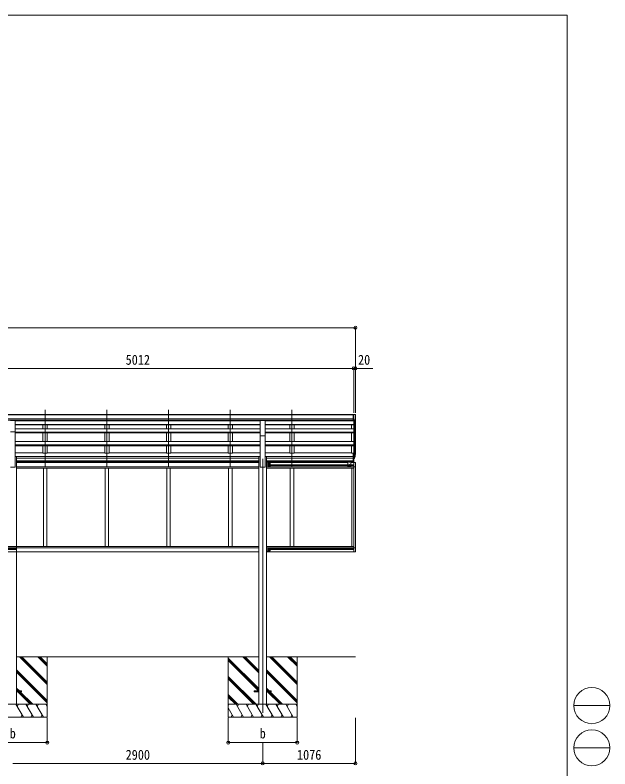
# Model space of a CAD drawing. Units: millimetres at full size. Extents: x -9783 to 9892, y -6828 to 6752.
# Drawn here: x 2991 to 9892, y -1998 to 6752 of the extents above; entities that cross this region are included whole.
import ezdxf
from ezdxf.enums import TextEntityAlignment as Align

# ---------------------------------------------------------------- set-up
doc = ezdxf.new("R2010")
doc.units = ezdxf.units.MM
doc.header["$LTSCALE"] = 35
doc.header["$PDMODE"] = 32
doc.header["$PDSIZE"] = 35
for name, color, linetype, lineweight in [('0-0_0', 7, 'Continuous', 9), ('0-1_本体', 4, 'Continuous', 9), ('0-2_部品', 7, 'Continuous', 9), ('0-8_PARTS2', 2, 'Continuous', 9), ('0-A_寸法', 4, 'Continuous', 9), ('1-1_GLASS', 4, 'Continuous', 9), ('1-2_GLASS_SEAL', 7, 'Continuous', 9), ('F-0_240', 7, 'Continuous', 9)]:
    doc.layers.add(name, color=color, linetype=linetype, lineweight=lineweight)
doc.styles.add('ＭＳ ゴシック', font='')
doc.styles.get('ＭＳ ゴシック').set_extended_font_data('MS Gothic')

msp = doc.modelspace()

# ---------------------------------------------------------------- linework, layer by layer
at = {"layer": '0-0_0'}
for p, q in [((5818.09, -696.92), (3008.49, -696.92)), ((3363.29, -1019.38), (3040.83, -696.92)), ((3363.29, -1005.24), (3054.97, -696.92)), ((3363.29, -991.1), (3069.11, -696.92)), ((3363.29, -807.25), (3252.96, -696.92)), ((3363.29, -793.11), (3267.11, -696.92)), ((3363.29, -778.97), (3281.25, -696.92)), ((3363.29, -696.92), (3363.29, -1396.92)), ((5463.29, -696.92), (5463.29, -1396.92)), ((5818.09, -882.55), (5632.46, -696.92)), ((5818.09, -868.41), (5646.61, -696.92)), ((5818.09, -854.27), (5660.75, -696.92)), ((6939.29, -696.92), (5908.49, -696.92)), ((6263.29, -1019.38), (5940.83, -696.92)), ((6263.29, -1005.24), (5954.97, -696.92)), ((6263.29, -991.1), (5969.11, -696.92)), ((6263.29, -807.25), (6152.96, -696.92)), ((6263.29, -793.11), (6167.11, -696.92)), ((6263.29, -778.97), (6181.25, -696.92)), ((6263.29, -696.92), (6263.29, -1396.92)), ((5818.09, -1066.4), (5463.29, -711.6)), ((5818.09, -1080.54), (5463.29, -725.74)), ((5815.83, -1092.42), (5463.29, -739.89)), ((3363.29, -1203.23), (3008.49, -848.43)), ((3363.29, -1217.37), (3008.49, -862.57)), ((6263.29, -1203.23), (5908.49, -848.43)), ((6263.29, -1217.37), (5908.49, -862.57)), ((3363.29, -1231.52), (3008.49, -876.72)), ((5786.49, -1246.92), (5463.29, -923.73)), ((5772.34, -1246.92), (5463.29, -937.87)), ((5758.2, -1246.92), (5463.29, -952.02)), ((6263.29, -1231.52), (5908.49, -876.72)), ((3040.35, -1092.42), (3008.49, -1060.56)), ((3026.21, -1092.42), (3008.49, -1074.71)), ((3012.07, -1092.42), (3008.49, -1088.85)), ((3166.57, -1246.92), (3021.07, -1101.42)), ((3180.71, -1246.92), (3035.21, -1101.42)), ((3194.85, -1246.92), (3049.35, -1101.42)), ((5574.35, -1246.92), (5463.29, -1135.86)), ((5940.35, -1092.42), (5908.49, -1060.56)), ((5926.21, -1092.42), (5908.49, -1074.71)), ((5912.07, -1092.42), (5908.49, -1088.85)), ((6066.57, -1246.92), (5921.07, -1101.42)), ((6080.71, -1246.92), (5935.21, -1101.42)), ((6094.85, -1246.92), (5949.35, -1101.42)), ((5560.21, -1246.92), (5463.29, -1150.01)), ((5546.07, -1246.92), (5463.29, -1164.15)), ((2563.29, -1246.92), (3363.29, -1246.92)), ((3087.61, -1396.92), (3001.01, -1246.92)), ((3016.01, -1272.9), (3031.01, -1246.92)), ((3203.08, -1396.92), (3116.48, -1246.92)), ((3131.48, -1272.9), (3146.48, -1246.92)), ((3318.55, -1396.92), (3231.95, -1246.92)), ((3246.95, -1272.9), (3261.95, -1246.92)), ((3363.29, -1274.42), (3347.42, -1246.92)), ((5463.29, -1246.92), (6263.29, -1246.92)), ((5469.13, -1246.92), (5463.29, -1257.02)), ((5525.73, -1396.92), (5463.29, -1288.78)), ((5641.2, -1396.92), (5554.59, -1246.92)), ((5584.6, -1246.92), (5569.6, -1272.9)), ((5756.67, -1396.92), (5670.07, -1246.92)), ((5685.07, -1272.9), (5700.07, -1246.92)), ((5872.14, -1396.92), (5785.54, -1246.92)), ((5800.54, -1272.9), (5815.54, -1246.92)), ((5987.61, -1396.92), (5901.01, -1246.92)), ((5916.01, -1272.9), (5931.01, -1246.92)), ((6103.08, -1396.92), (6016.48, -1246.92)), ((6031.48, -1272.9), (6046.48, -1246.92)), ((6218.55, -1396.92), (6131.95, -1246.92)), ((6146.95, -1272.9), (6161.95, -1246.92)), ((6263.29, -1274.42), (6247.42, -1246.92)), ((3363.29, -1396.92), (2563.29, -1396.92)), ((3072.61, -1370.94), (3057.61, -1396.92)), ((3188.08, -1370.94), (3173.08, -1396.92)), ((3303.55, -1370.94), (3288.55, -1396.92)), ((6263.29, -1396.92), (5463.29, -1396.92)), ((5510.73, -1370.94), (5495.73, -1396.92)), ((5626.2, -1370.94), (5611.2, -1396.92)), ((5741.67, -1370.94), (5726.67, -1396.92)), ((5857.14, -1370.94), (5842.14, -1396.92)), ((5972.61, -1370.94), (5957.61, -1396.92)), ((6088.08, -1370.94), (6073.08, -1396.92)), ((6203.55, -1370.94), (6188.55, -1396.92))]:
    msp.add_line(p, q, dxfattribs=at)
at = {"layer": '0-1_本体'}
for p, q in [((6912.79, 2116.06), (1923.79, 2116.06)), ((6912.79, 2110.71), (1923.79, 2110.71)), ((6912.79, 2067.18), (1913.79, 2067.18)), ((6912.79, 2049.51), (1913.79, 2049.51)), ((5835.79, 2047.14), (2990.79, 2047.14)), ((5835.79, 2043.99), (2990.79, 2043.99)), ((3314.29, 2043.99), (3314.29, 2047.14)), ((3364.29, 2043.99), (3364.29, 2047.14)), ((4030.29, 2043.99), (4030.29, 2047.14)), ((4080.29, 2043.99), (4080.29, 2047.14)), ((4746.29, 2043.99), (4746.29, 2047.14)), ((4796.29, 2043.99), (4796.29, 2047.14)), ((5462.29, 2043.99), (5462.29, 2047.14)), ((5512.29, 2043.99), (5512.29, 2047.14)), ((5890.79, 2047.14), (6912.79, 2047.14)), ((5890.79, 2043.99), (6919.29, 2043.99)), ((6178.29, 2043.99), (6178.29, 2047.14)), ((6228.29, 2043.99), (6228.29, 2047.14)), ((6894.29, 2047.14), (6894.29, 2043.99)), ((6919.29, 2044.68), (6919.29, 1668.37)), ((6925.29, 2045.15), (6925.29, 1623.94)), ((6935.01, 2060.51), (6935.01, 1641.94)), ((6939.29, 1663.94), (6939.29, 2079.31)), ((5835.79, 2000.51), (2990.79, 2000.51)), ((5835.79, 1996.43), (2990.79, 1996.43)), ((5835.79, 1951.28), (2990.79, 1951.28)), ((3314.29, 1951.28), (3314.29, 1996.43)), ((3364.29, 1951.28), (3364.29, 1996.43)), ((4030.29, 1951.28), (4030.29, 1996.43)), ((4080.29, 1951.28), (4080.29, 1996.43)), ((4746.29, 1951.28), (4746.29, 1996.43)), ((4796.29, 1951.28), (4796.29, 1996.43)), ((5462.29, 1951.28), (5462.29, 1996.43)), ((5512.29, 1951.28), (5512.29, 1996.43)), ((5890.79, 2000.51), (6919.29, 2000.51)), ((5890.79, 1996.43), (6919.29, 1996.43)), ((5890.79, 1951.28), (6919.29, 1951.28)), ((6178.29, 1951.28), (6178.29, 1996.43)), ((6228.29, 1951.28), (6228.29, 1996.43)), ((6894.29, 1996.4), (6894.29, 1951.41)), ((2990.79, 1503.08), (2990.79, 1915.72)), ((5835.79, 1910.54), (2990.79, 1910.54)), ((5835.79, 1909.05), (2990.79, 1909.05)), ((5835.79, 1902.26), (2990.79, 1902.26)), ((3314.29, 1803.97), (3314.29, 1902.26)), ((3364.29, 1803.97), (3364.29, 1902.26)), ((4030.29, 1803.97), (4030.29, 1902.26)), ((4080.29, 1803.97), (4080.29, 1902.26)), ((4746.29, 1803.97), (4746.29, 1902.26)), ((4796.29, 1803.97), (4796.29, 1902.26)), ((5462.29, 1803.97), (5462.29, 1902.26)), ((5512.29, 1803.97), (5512.29, 1902.26)), ((5835.79, 1503.08), (5835.79, 1915.72)), ((5890.79, 1503.08), (5890.79, 1915.72)), ((5890.79, 1910.54), (6919.29, 1910.54)), ((5890.79, 1909.05), (6919.29, 1909.05)), ((5890.79, 1902.26), (6919.29, 1902.26)), ((6178.29, 1803.97), (6178.29, 1902.26)), ((6228.29, 1803.97), (6228.29, 1902.26)), ((6894.29, 1902.23), (6894.29, 1803.97)), ((5835.9, 1803.97), (2990.79, 1803.97)), ((5835.96, 1764.76), (2990.79, 1764.76)), ((5835.87, 1763.28), (2990.79, 1763.28)), ((5835.89, 1753.62), (2990.79, 1753.62)), ((3314.29, 1753.62), (3314.29, 1667.55)), ((3364.29, 1753.62), (3364.29, 1667.55)), ((4030.29, 1753.62), (4030.29, 1667.55)), ((4080.29, 1753.62), (4080.29, 1667.55)), ((4746.29, 1753.62), (4746.29, 1667.55)), ((4796.29, 1753.62), (4796.29, 1667.55)), ((5462.29, 1753.62), (5462.29, 1667.55)), ((5512.29, 1753.62), (5512.29, 1667.55)), ((5890.63, 1764.76), (6919.29, 1764.76)), ((5890.69, 1803.97), (6919.29, 1803.97)), ((5890.7, 1753.62), (6919.29, 1753.62)), ((5890.71, 1763.28), (6919.29, 1763.28)), ((6178.29, 1753.62), (6178.29, 1667.55)), ((6228.29, 1753.62), (6228.29, 1667.55)), ((6894.29, 1753.71), (6894.29, 1667.55)), ((2990.79, 1672.35), (3314.29, 1672.35)), ((3364.29, 1667.55), (3314.29, 1667.55)), ((3364.29, 1672.35), (4030.29, 1672.35)), ((4080.29, 1667.55), (4030.29, 1667.55)), ((4080.29, 1672.35), (4746.29, 1672.35)), ((4796.29, 1667.55), (4746.29, 1667.55)), ((4796.29, 1672.35), (5462.29, 1672.35)), ((5512.29, 1667.55), (5462.29, 1667.55)), ((5836.03, 1672.35), (5512.29, 1672.35)), ((5890.56, 1672.35), (6178.29, 1672.35)), ((5890.56, 1672.35), (6178.29, 1672.35)), ((6228.29, 1667.55), (6178.29, 1667.55)), ((6894.29, 1672.35), (6228.29, 1672.35)), ((6912.79, 1667.55), (6894.29, 1667.55)), ((3008.49, 1629.46), (2990.79, 1629.46)), ((3008.49, 1629.46), (3008.49, -1246.92)), ((5818.09, 1626.66), (3008.49, 1626.66)), ((5818.09, 1609.48), (3008.49, 1609.48)), ((5818.09, 1628.04), (3008.62, 1628.04)), ((5818.09, 1629.46), (5818.09, -1246.92)), ((5835.79, 1629.46), (5818.09, 1629.46)), ((5908.49, 1629.46), (5890.79, 1629.46)), ((5908.49, 1629.46), (5908.49, -1246.92)), ((6912.79, 1628.22), (5908.49, 1628.22)), ((6912.79, 1626.86), (5908.49, 1626.86)), ((6912.79, 1609.48), (5908.49, 1609.48)), ((2990.79, 1503.08), (2935.79, 1503.08)), ((5891.05, 1503.08), (5836.05, 1503.08))]:
    msp.add_line(p, q, dxfattribs=at)
at = {"layer": '0-2_部品'}
for p, q in [((6912.79, 2117.66), (6902.79, 2117.57)), ((6902.79, 2116.06), (6902.79, 2117.57)), ((6912.79, 2045.68), (6912.79, 2117.66)), ((6931.29, 2117.66), (6912.79, 2117.66)), ((6919.29, 2044.68), (6919.29, 2117.66)), ((6931.29, 2117.66), (6933.63, 2117.52)), ((6934.38, 2117.09), (6938.45, 2111.29)), ((6941.29, 2108.29), (6941.29, 2107.66)), ((2935.79, 2047.79), (2990.79, 2047.79)), ((2990.79, 1915.72), (2990.79, 2047.79)), ((5835.79, 2047.79), (5890.79, 2047.79)), ((5835.79, 1866.86), (5835.79, 2047.79)), ((5890.79, 1866.86), (5890.79, 2047.79)), ((6912.79, 2045.68), (6919.29, 2045.68)), ((6919.29, 2044.68), (6924.5, 2044.99)), ((6926.92, 2046.49), (6936.19, 2062.56)), ((2935.79, 1915.72), (2990.79, 1915.72)), ((5835.79, 1866.86), (5890.79, 1866.86)), ((6912.79, 1668.35), (6912.79, 1607.29)), ((6912.79, 1668.35), (6919.29, 1668.35)), ((6919.29, 1668.35), (6919.29, 1606.47)), ((6912.79, 1630.04), (6919.29, 1630.04)), ((6912.79, 1624.64), (6919.29, 1624.64)), ((6912.79, 1607.29), (6919.29, 1607.29)), ((6919.29, 1623.64), (6924.43, 1623.64)), ((6919.29, 1621.64), (6924.14, 1621.64)), ((6919.29, 1606.47), (6924.14, 1606.47)), ((6925.73, 1624.39), (6935.48, 1642.81)), ((6936.9, 1642.31), (6926.74, 1623.14)), ((6934.32, 1625.46), (6926.74, 1607.97))]:
    msp.add_line(p, q, dxfattribs=at)
at = {"layer": '0-2_部品', "color": 4}
for p, q in [((3063.29, -1092.44), (3008.49, -1092.44)), ((3063.29, -1101.44), (3008.49, -1101.44)), ((3063.29, -1092.44), (3063.29, -1101.44)), ((5763.49, -1092.42), (5763.49, -1101.42)), ((5818.29, -1092.42), (5763.49, -1092.42)), ((5818.29, -1101.42), (5763.49, -1101.42)), ((5963.09, -1092.42), (5908.29, -1092.42))]:
    msp.add_line(p, q, dxfattribs=at)
msp.add_lwpolyline([(5963.09, -1092.42), (5963.09, -1101.42), (5908.29, -1101.42)], dxfattribs=at)
at = {"layer": '0-2_部品'}
for centre, radius, start, end in [((6933.57, 2116.52), 1, 35, 86.5), ((6739.29, 2107.66), 202, 347.09739, 0), ((6938.29, 2108.29), 3, 0, 87), ((6924.32, 2047.99), 3, 273.5, 330), ((6851.35, 1668.76), 88.05, 342.78929, 2.77608), ((6850.63, 1664.48), 89.07, 345.58812, 5.50424), ((6924.14, 1624.64), 3, 270, 330), ((6924.14, 1609.47), 3, 270, 330), ((6924.43, 1625.14), 1.5, 270, 330), ((6806.08, 1661.54), 133.22, 344.28698, 356.72013)]:
    msp.add_arc(centre, radius, start, end, dxfattribs=at)
at = {"layer": '0-8_PARTS2'}
for p, q in [((3339.29, 1509.28), (3339.29, 2171.81)), ((4055.29, 1509.28), (4055.29, 2171.81)), ((4771.29, 1509.28), (4771.29, 2171.81)), ((5487.29, 1509.28), (5487.29, 2171.81)), ((6203.29, 1509.28), (6203.29, 2171.81)), ((5863.29, 1603.08), (5863.29, -1346.92))]:
    msp.add_line(p, q, dxfattribs=at)
at = {"layer": '0-A_寸法', "color": 6}
for p, q in [((-3124.71, 3123.57), (6939.29, 3123.57)), ((6939.29, 3123.57), (6939.29, 2133.28)), ((1907.29, 2651.44), (6919.29, 2651.44)), ((6919.29, 2651.44), (6919.29, 2133.28)), ((6919.29, 2651.44), (6939.29, 2651.44)), ((6939.29, 2651.44), (6939.29, 2133.28)), ((6939.29, 2651.44), (7139.29, 2651.44)), ((3363.29, -1693.31), (3363.29, -1404.34)), ((5463.29, -1693.31), (5463.29, -1404.34)), ((6263.29, -1693.31), (6263.29, -1404.34)), ((6939.29, -1933.29), (6939.29, -1404.34)), ((2563.29, -1693.31), (3363.29, -1693.31)), ((5463.29, -1693.31), (6263.29, -1693.31)), ((5863.29, -1933.29), (5863.29, -1693.31)), ((2963.29, -1933.29), (5863.29, -1933.29)), ((5863.29, -1933.29), (6939.29, -1933.29))]:
    msp.add_line(p, q, dxfattribs=at)
for p in [(6939.29, 3123.57), (6919.29, 2651.44), (6939.29, 2651.44), (3363.29, -1693.31), (5463.29, -1693.31), (6263.29, -1693.31), (5863.29, -1933.29), (6939.29, -1933.29)]:
    msp.add_point(p, dxfattribs=at)
at = {"layer": '1-1_GLASS'}
for p, q in [((3008.49, 1577.97), (5818.09, 1577.97)), ((5948.29, 1577.97), (6851.8, 1577.97)), ((6919.3, 1577.97), (6883.8, 1577.97)), ((3008.49, 1574.47), (5818.09, 1574.47)), ((3008.49, 1565.47), (5818.09, 1565.47)), ((3008.49, 1561.97), (5818.09, 1561.97)), ((5818.09, 1556.97), (3008.49, 1556.97)), ((3008.49, 1508.47), (5818.09, 1508.47)), ((3008.49, 1492.47), (5818.09, 1492.47)), ((3319.29, 1492.97), (3319.29, 585.47)), ((3359.29, 1492.97), (3359.29, 585.47)), ((4035.29, 1492.47), (4035.29, 585.47)), ((4075.29, 1492.47), (4075.29, 585.47)), ((4751.29, 1492.47), (4751.29, 585.47)), ((4791.29, 1492.47), (4791.29, 585.47)), ((5467.29, 1492.97), (5467.29, 585.47)), ((5507.29, 1492.97), (5507.29, 585.47)), ((5835.79, 1503.08), (5890.79, 1503.08)), ((6919.29, 1508.47), (5908.49, 1508.47)), ((5908.49, 1492.47), (6919.29, 1492.47)), ((5950.27, 1574.47), (6851.8, 1574.47)), ((5950.29, 1565.47), (6851.8, 1565.47)), ((5950.29, 1561.97), (6851.8, 1561.97)), ((6851.8, 1556.97), (5950.29, 1556.97)), ((5950.29, 1530.97), (6851.8, 1530.97)), ((5950.29, 1521.97), (6851.8, 1521.97)), ((6183.29, 1492.97), (6183.29, 585.47)), ((6223.29, 1492.97), (6223.29, 585.47)), ((6919.3, 1574.47), (6886.8, 1574.47)), ((6919.3, 1565.47), (6886.8, 1565.47)), ((6919.3, 1561.97), (6886.8, 1561.97)), ((6886.8, 1556.97), (6919.3, 1556.97)), ((6919.3, 1530.97), (6886.8, 1530.97)), ((6886.8, 1530.97), (6919.29, 1530.97)), ((6919.3, 1521.97), (6886.8, 1521.97)), ((6886.8, 1521.97), (6919.29, 1521.97)), ((6899.3, 1492.97), (6899.3, 585.47)), ((6919.3, 1557.46), (6919.3, 520.47)), ((6939.3, 1508.27), (6939.3, 569.66)), ((1907.29, 585.47), (5818.09, 585.47)), ((1907.29, 569.47), (5818.09, 569.47)), ((1907.29, 555.97), (3008.49, 555.97)), ((1907.29, 546.97), (3008.49, 546.97)), ((5908.49, 585.47), (6919.29, 585.47)), ((5908.49, 569.47), (6919.29, 569.47)), ((5950.29, 555.97), (6919.29, 555.97)), ((5950.29, 546.97), (6919.29, 546.97)), ((1907.29, 520.97), (5818.09, 520.97)), ((5908.49, 520.97), (6919.29, 520.97))]:
    msp.add_line(p, q, dxfattribs=at)
at = {"layer": '1-2_GLASS_SEAL'}
for p, q in [((5908.49, 1578.97), (5908.49, 1543.97)), ((5945.49, 1578.97), (5908.49, 1578.97)), ((5910.99, 1578.97), (5910.99, 1543.97)), ((6855.8, 1578.97), (6851.8, 1574.97)), ((6855.8, 1578.97), (6882.8, 1578.97)), ((6869.3, 1577.47), (6862.8, 1573.72)), ((6875.8, 1573.72), (6869.3, 1577.47)), ((6882.8, 1578.97), (6886.8, 1574.97)), ((6913.8, 1577.97), (6913.8, 1607.31)), ((6919.3, 1557.46), (6919.3, 1607.31)), ((6920.8, 1557.46), (6920.8, 1606.49)), ((5945.49, 1543.97), (5908.49, 1543.97)), ((5945.49, 1508.97), (5908.49, 1508.97)), ((5911.49, 1566.47), (5910.99, 1566.56)), ((5910.99, 1561.47), (5917.99, 1561.47)), ((5911.49, 1548.47), (5910.99, 1548.56)), ((5910.99, 1543.97), (5910.99, 1508.97)), ((5911.49, 1531.47), (5910.99, 1531.56)), ((5910.99, 1526.47), (5917.99, 1526.47)), ((5911.49, 1513.47), (5910.99, 1513.56)), ((5911.49, 1574.47), (5912.3, 1574.33)), ((5911.49, 1566.47), (5912.3, 1566.61)), ((5911.49, 1556.47), (5912.3, 1556.33)), ((5911.49, 1548.47), (5912.3, 1548.61)), ((5911.49, 1539.47), (5912.3, 1539.33)), ((5911.49, 1531.47), (5912.3, 1531.61)), ((5911.49, 1521.47), (5912.3, 1521.33)), ((5911.49, 1513.47), (5912.3, 1513.61)), ((5950.49, 1573.97), (5950.49, 1548.97)), ((5950.49, 1538.97), (5950.49, 1513.97)), ((6851.8, 1521.47), (6851.8, 1574.97)), ((6855.8, 1517.47), (6851.8, 1521.47)), ((6855.8, 1517.47), (6882.8, 1517.47)), ((6862.8, 1573.72), (6862.8, 1566.21)), ((6862.8, 1566.21), (6869.3, 1562.46)), ((6869.3, 1562.46), (6875.8, 1566.21)), ((6875.8, 1566.21), (6875.8, 1573.72)), ((6882.8, 1517.47), (6886.8, 1521.47)), ((6886.8, 1574.97), (6886.8, 1521.47)), ((6919.3, 1557.47), (6934.58, 1556.67)), ((6919.3, 1508.27), (6939.8, 1508.27)), ((6939.8, 1551.17), (6939.8, 1508.27)), ((5908.49, 568.97), (5908.49, 533.97)), ((5945.49, 568.97), (5908.49, 568.97)), ((5945.49, 533.97), (5908.49, 533.97)), ((5910.99, 568.97), (5910.99, 533.97)), ((5911.49, 556.47), (5910.99, 556.56)), ((5910.99, 551.47), (5917.99, 551.47)), ((5911.49, 538.47), (5910.99, 538.56)), ((5911.49, 564.47), (5912.3, 564.33)), ((5911.49, 556.47), (5912.3, 556.61)), ((5911.49, 546.47), (5912.3, 546.33)), ((5911.49, 538.47), (5912.3, 538.61)), ((5950.49, 563.97), (5950.49, 538.97)), ((6919.3, 569.66), (6939.8, 569.66)), ((6939.8, 526.76), (6939.8, 569.66)), ((6919.3, 520.46), (6934.58, 521.26))]:
    msp.add_line(p, q, dxfattribs=at)
for points in [[(5933.49, 1562.46), (5926.99, 1566.21), (5926.99, 1573.72), (5933.49, 1577.47), (5939.99, 1573.72), (5939.99, 1566.21)], [(5940.49, 1518.96), (5933.99, 1522.71), (5933.99, 1530.22), (5940.49, 1533.97), (5946.99, 1530.22), (5946.99, 1522.71)], [(5940.49, 543.96), (5933.99, 547.71), (5933.99, 555.22), (5940.49, 558.97), (5946.99, 555.22), (5946.99, 547.71)]]:
    msp.add_lwpolyline(points, close=True, dxfattribs=at)
for points in [[(5945.49, 1543.97), (5908.49, 1543.97), (5908.49, 1508.97)], [(5910.61, 1570.47), (5911.24, 1571.65), (5913.47, 1572.77)], [(5910.61, 1570.47), (5911.24, 1569.28), (5913.47, 1568.17)], [(5910.61, 1552.47), (5911.24, 1553.65), (5913.47, 1554.77)], [(5910.61, 1552.47), (5911.24, 1551.28), (5913.47, 1550.17)], [(5910.61, 1535.47), (5911.24, 1536.65), (5913.47, 1537.77)], [(5910.61, 1535.47), (5911.24, 1534.28), (5913.47, 1533.17)], [(5910.61, 1517.47), (5911.24, 1518.65), (5913.47, 1519.77)], [(5910.61, 1517.47), (5911.24, 1516.28), (5913.47, 1515.17)], [(5911.49, 1566.47), (5911.49, 1574.47), (5910.99, 1574.38), (5910.99, 1566.56)], [(5910.99, 1566.47), (5917.99, 1561.47), (5910.99, 1556.47)], [(5911.49, 1548.47), (5911.49, 1556.47), (5910.99, 1556.38), (5910.99, 1548.56)], [(5911.49, 1531.47), (5911.49, 1539.47), (5910.99, 1539.38), (5910.99, 1531.56)], [(5910.99, 1531.47), (5917.99, 1526.47), (5910.99, 1521.47)], [(5911.49, 1513.47), (5911.49, 1521.47), (5910.99, 1521.38), (5910.99, 1513.56)], [(6862.8, 1522.71), (6862.8, 1530.22), (6869.3, 1533.97)], [(6875.8, 1522.71), (6869.3, 1518.96), (6862.8, 1522.71)], [(6869.3, 1533.97), (6875.8, 1530.22), (6875.8, 1522.71)], [(5910.61, 560.47), (5911.24, 561.65), (5913.47, 562.77)], [(5910.61, 560.47), (5911.24, 559.28), (5913.47, 558.17)], [(5910.61, 542.47), (5911.24, 543.65), (5913.47, 544.77)], [(5910.61, 542.47), (5911.24, 541.28), (5913.47, 540.17)], [(5911.49, 556.47), (5911.49, 564.47), (5910.99, 564.38), (5910.99, 556.56)], [(5910.99, 556.47), (5917.99, 551.47), (5910.99, 546.47)], [(5911.49, 538.47), (5911.49, 546.47), (5910.99, 546.38), (5910.99, 538.56)]]:
    msp.add_lwpolyline(points, dxfattribs=at)
for centre, radius in [((5933.49, 1569.97), 8.5), ((5933.49, 1569.97), 7.5), ((5933.49, 1569.97), 6.5), ((6869.3, 1569.97), 8.5), ((6869.3, 1569.97), 7.5), ((6869.3, 1569.97), 6.5), ((5933.49, 1552.97), 4.25), ((5940.49, 1526.47), 8.5), ((5940.49, 1526.47), 7.5), ((5940.49, 1526.47), 6.5), ((6869.3, 1526.47), 8.5), ((6869.3, 1526.47), 7.5), ((6869.3, 1526.47), 6.5), ((5940.49, 551.47), 8.5), ((5940.49, 551.47), 7.5), ((5940.49, 551.47), 6.5)]:
    msp.add_circle(centre, radius, dxfattribs=at)
for centre, radius, start, end in [((5945.49, 1573.97), 5, 0, 90), ((5912.14, 1573.44), 0.9, 32.05588, 80), ((5912.14, 1567.49), 0.9, 280, 327.94412), ((5912.14, 1555.44), 0.9, 32.05588, 80), ((5912.14, 1549.49), 0.9, 280, 327.94412), ((5912.14, 1538.44), 0.9, 32.05588, 80), ((5912.14, 1532.49), 0.9, 280, 327.94412), ((5912.14, 1520.44), 0.9, 32.05588, 80), ((5912.14, 1514.49), 0.9, 280, 327.94412), ((5907.39, 1570.47), 6.5, 327.94412, 32.05588), ((5907.39, 1552.47), 6.5, 327.94412, 32.05588), ((5907.39, 1535.47), 6.5, 327.94412, 32.05588), ((5907.39, 1517.47), 6.5, 327.94412, 32.05588), ((5933.49, 1534.97), 4.25, 353.70569, 265.23923), ((5933.49, 1517.97), 4.25, 94.76077, 6.29431), ((5940.49, 1561.47), 4.25, 173.70569, 85.23923), ((5945.49, 1548.97), 5, 270, 0), ((5945.49, 1538.97), 5, 0, 90), ((5945.49, 1513.97), 5, 270, 0), ((6934.3, 1551.17), 5.5, 0, 87), ((5912.14, 563.44), 0.9, 32.05588, 80), ((5912.14, 557.49), 0.9, 280, 327.94412), ((5912.14, 545.44), 0.9, 32.05588, 80), ((5912.14, 539.49), 0.9, 280, 327.94412), ((5907.39, 560.47), 6.5, 327.94412, 32.05588), ((5907.39, 542.47), 6.5, 327.94412, 32.05588), ((5933.49, 559.97), 4.25, 353.70569, 265.23923), ((5933.49, 542.97), 4.25, 94.76077, 6.29431), ((5945.49, 563.97), 5, 0, 90), ((5945.49, 538.97), 5, 270, 0), ((6934.3, 526.76), 5.5, 273, 0)]:
    msp.add_arc(centre, radius, start, end, dxfattribs=at)
at = {"layer": 'F-0_240', "color": 5}
for p, q in [((-9783.03, 6751.9), (9396.97, 6751.9)), ((9396.97, 6751.9), (9396.97, -6828.1))]:
    msp.add_line(p, q, dxfattribs=at)
at = {"layer": 'F-0_240', "color": 4}
for p, q in [((9471.77, -1263.1), (9891.77, -1263.1)), ((9471.77, -1753.1), (9891.77, -1753.1))]:
    msp.add_line(p, q, dxfattribs=at)
for centre in [(9681.77, -1263.1), (9681.77, -1753.1)]:
    msp.add_circle(centre, 210, dxfattribs=at)

# ---------------------------------------------------------------- texts
at = {"layer": '0-A_寸法', "color": 7, "style": 'ＭＳ ゴシック', "width": 0.9}
for s, p in [('5012', (4273.29, 2658.44)), ('20', (6969.29, 2658.44)), ('b', (2928.29, -1678.81)), ('b', (5828.29, -1678.81)), ('2900', (4273.29, -1926.29)), ('1076', (6261.29, -1926.29))]:
    msp.add_text(s, height=115.5, dxfattribs=at).set_placement(p, align=Align.BOTTOM_LEFT)

doc.saveas('drawing.dxf')
